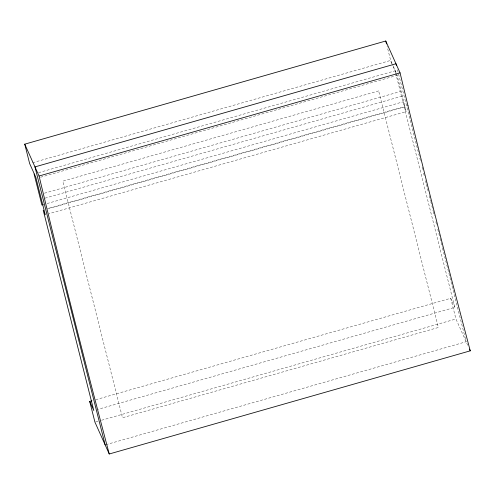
<?xml version="1.0" encoding="UTF-8"?>
<svg xmlns="http://www.w3.org/2000/svg" width="495" height="495" viewBox="0 0 495 495"><rect width="100%" height="100%" fill="white"/><g stroke="black" fill="none" stroke-linecap="round" stroke-linejoin="round"><path stroke-width="0.37" stroke-dasharray="2.48 1.86" d="M32.62 162.725L390.654 60.421L392.801 65.198M38.523 172.693L395.072 70.81L454.8 307.383L98.251 409.266M40.571 177.241L397.114 75.364L392.207 64.443M44.494 193.186L400.3 91.519M45.051 198.161L402.342 96.067M47.112 203.538L402.911 101.871L404.96 106.425L47.669 208.513M47.675 208.927L404.217 107.05L406.265 111.598L48.974 213.692M95.646 399.737L450.71 298.281L454.8 307.383M95.677 421.932L98.647 421.084M101.617 420.236L455.938 318.99L467.732 345.238M105.899 444.683L466.16 341.742L442.511 248.082M393.11 65.878L396.786 74.071L406.265 111.598M391.904 63.762L390.982 61.714L387.071 46.233M397.491 69.752L420.756 161.915M422.08 167.155L422.65 169.408M423.596 173.151L424.543 176.901M425.49 180.644L426.245 183.639M426.436 184.388L428.138 191.132M429.27 195.63L430.594 200.877M430.786 201.626L433.057 210.616M433.243 211.365L434.381 215.863M435.891 221.853L436.838 225.602M437.784 229.346L439.863 237.588M440.055 238.336L442.326 247.333M450.71 298.281L455.938 318.99M378.644 90.907L62.766 181.17L122.494 417.743L438.372 327.48L378.644 90.907"/><path stroke-width="0.74" d="M91.934 400.802L89.706 401.439L93.796 410.541L43.214 210.202L45.262 214.756L35.789 177.222L29.651 163.573L24.75 144.163L385.754 41.005L400.065 72.858L407.948 105.614M24.75 144.163L39.062 176.01L400.065 72.858M43.393 204.602L41.908 205.029L34.068 173.968M89.706 401.439L94.935 422.142L109.247 453.995L470.25 350.837L460.585 314.102A1065.308 71.472 74.1 0 1 407.942 105.602M469.483 349.136L470.25 350.837M109.247 453.995L99.582 417.254A1065.308 71.472 74.1 0 1 46.938 208.754L39.062 176.01M396.353 65.253L395.975 63.756L34.972 166.908L105.157 444.894M385.754 41.005L386.508 43.993"/></g></svg>
